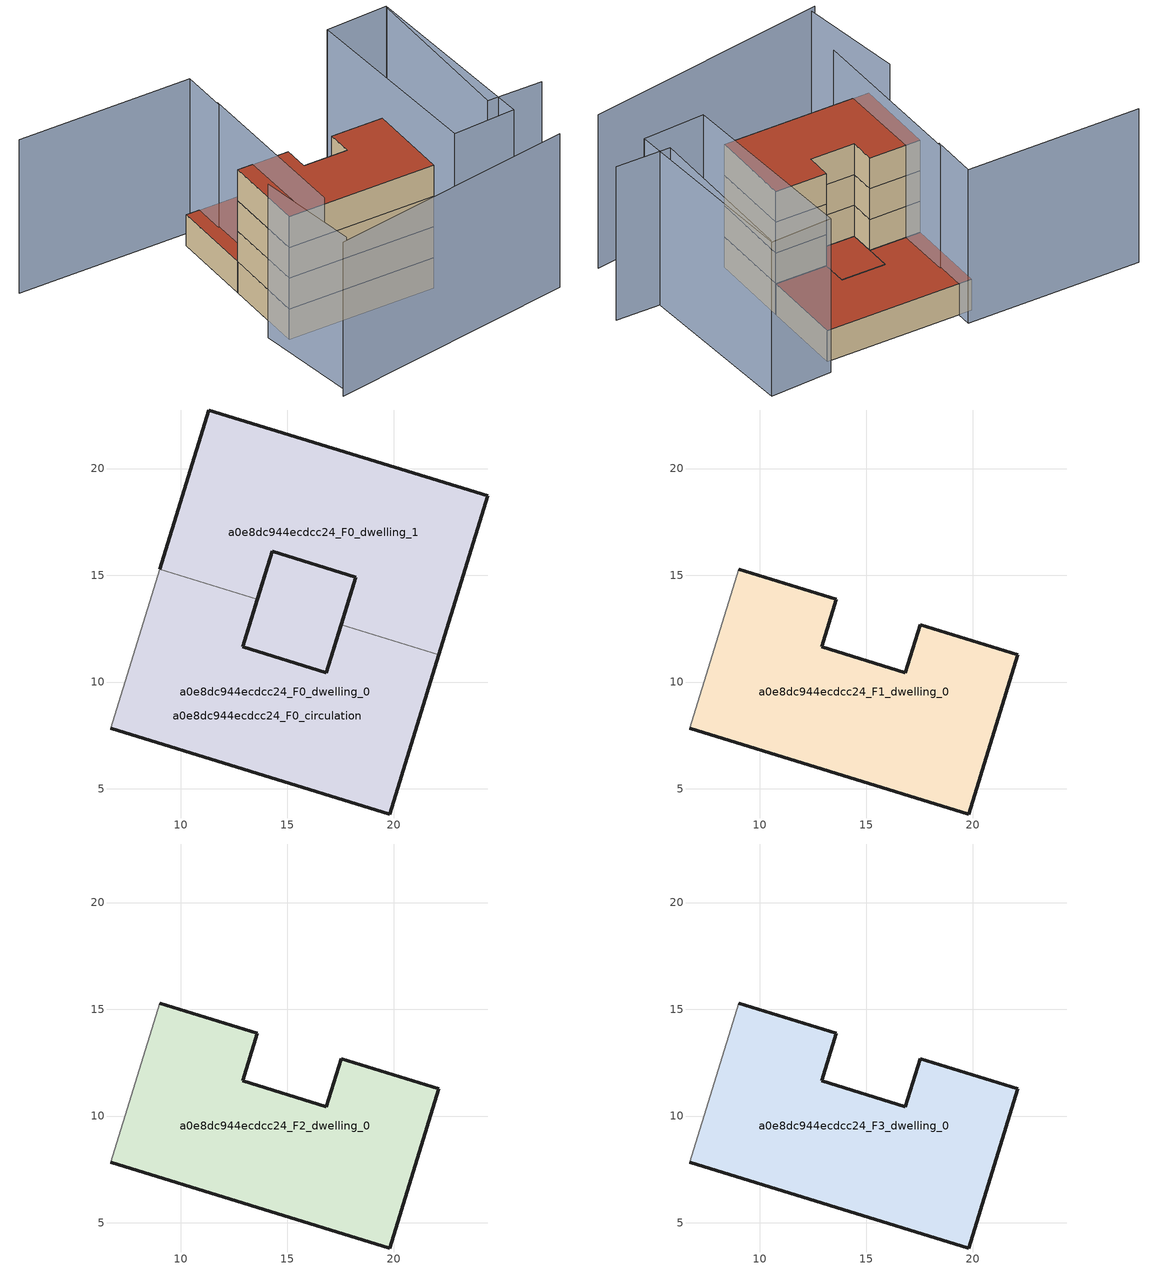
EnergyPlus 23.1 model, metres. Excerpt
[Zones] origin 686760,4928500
a0e8dc944ecdcc24_F0_dwelling_0
 floor ground (EU_floor_Construction): 22.1,11.28 19.81,3.82 6.74,7.83 9.03,15.28 13.6,13.88 12.91,11.64 16.84,10.44 17.52,12.68 z0; 18.21,14.92 16.84,10.44 12.91,11.64 13.6,13.88 14.29,16.12 z0
 wall outside (EU_wall_Construction): 17.52,12.68 16.84,10.44 12.91,11.64 13.6,13.88 / 6.74,7.83 19.81,3.82 22.1,11.28 z0:3
 wall adiabatic (EU_wall_Construction): 9.03,15.28 6.74,7.83 z0:3
 wall to a0e8dc944ecdcc24_F0_dwelling_1 (EU_wall_Construction): 22.1,11.28 17.52,12.68 / 13.6,13.88 9.03,15.28 z0:3
 roof outside (EU_floor_Construction): 16.84,10.44 18.21,14.92 14.29,16.12 13.6,13.88 12.91,11.64 z3
a0e8dc944ecdcc24_F0_dwelling_1
 floor ground (EU_floor_Construction): 18.21,14.92 17.76,13.45 16.84,10.44 12.91,11.64 13.6,13.88 14.29,16.12 z0; 24.38,18.73 22.1,11.28 17.52,12.68 17.76,13.45 18.21,14.92 14.29,16.12 13.92,14.92 13.6,13.88 9.03,15.28 11.31,22.74 z0
 wall outside (EU_wall_Construction): 22.1,11.28 24.38,18.73 11.31,22.74 9.03,15.28 / 13.6,13.88 14.29,16.12 18.21,14.92 17.52,12.68 z0:3
 roof outside (EU_roof_Construction): 22.1,11.28 24.38,18.73 11.31,22.74 9.03,15.28 13.6,13.88 13.92,14.92 14.29,16.12 18.21,14.92 17.76,13.45 17.52,12.68 z3; 16.84,10.44 17.76,13.45 18.21,14.92 14.29,16.12 13.6,13.88 12.91,11.64 z3
a0e8dc944ecdcc24_F0_circulation
 floor ground (EU_floor_Construction): 22.1,11.28 19.81,3.82 6.74,7.83 9.03,15.28 13.6,13.88 12.91,11.64 16.84,10.44 17.52,12.68 z0; 18.21,14.92 17.76,13.45 16.84,10.44 12.91,11.64 13.6,13.88 14.29,16.12 z0; 24.38,18.73 22.1,11.28 17.52,12.68 17.73,13.35 18.21,14.92 14.29,16.12 13.92,14.92 13.6,13.88 9.03,15.28 11.31,22.74 z0
 wall outside (EU_wall_Construction): 18.21,14.92 14.29,16.12 12.91,11.64 16.84,10.44 18.21,14.92 z0:3
 roof outside (EU_roof_Construction): 19.81,3.82 22.1,11.28 17.52,12.68 16.84,10.44 12.91,11.64 13.6,13.88 9.03,15.28 6.74,7.83 z3; 16.84,10.44 17.76,13.45 18.21,14.92 14.29,16.12 13.6,13.88 12.91,11.64 z3; 22.1,11.28 24.38,18.73 11.31,22.74 9.03,15.28 13.6,13.88 13.92,14.92 14.29,16.12 18.21,14.92 17.73,13.35 17.52,12.68 z3
a0e8dc944ecdcc24_F1_dwelling_0
 floor to a0e8dc944ecdcc24_F0_dwelling_0 (EU_floor_Construction): 22.1,11.28 19.81,3.82 6.74,7.83 9.03,15.28 13.6,13.88 12.91,11.64 16.84,10.44 17.52,12.68 z3
 wall outside (EU_wall_Construction): 6.74,7.83 19.81,3.82 22.1,11.28 17.52,12.68 16.84,10.44 12.91,11.64 13.6,13.88 9.03,15.28 z3:6
 wall adiabatic (EU_wall_Construction): 9.03,15.28 6.74,7.83 z3:6
a0e8dc944ecdcc24_F2_dwelling_0
 floor to a0e8dc944ecdcc24_F1_dwelling_0 (EU_floor_Construction): 22.1,11.28 19.81,3.82 6.74,7.83 9.03,15.28 13.6,13.88 12.91,11.64 16.84,10.44 17.52,12.68 z6
 wall outside (EU_wall_Construction): 6.74,7.83 19.81,3.82 22.1,11.28 17.52,12.68 16.84,10.44 12.91,11.64 13.6,13.88 9.03,15.28 z6:9
 wall adiabatic (EU_wall_Construction): 9.03,15.28 6.74,7.83 z6:9
a0e8dc944ecdcc24_F3_dwelling_0
 floor to a0e8dc944ecdcc24_F2_dwelling_0 (EU_floor_Construction): 22.1,11.28 19.81,3.82 6.74,7.83 9.03,15.28 13.6,13.88 12.91,11.64 16.84,10.44 17.52,12.68 z9
 wall outside (EU_wall_Construction): 6.74,7.83 19.81,3.82 22.1,11.28 17.52,12.68 16.84,10.44 12.91,11.64 13.6,13.88 9.03,15.28 z9:12
 wall adiabatic (EU_wall_Construction): 9.03,15.28 6.74,7.83 z9:12
 roof outside (EU_roof_Construction): 19.81,3.82 22.1,11.28 17.52,12.68 16.84,10.44 12.91,11.64 13.6,13.88 9.03,15.28 6.74,7.83 z12
shading: 3.63,-0.6 26.53,-3.69 / 5.86,9.31 4.35,-0.31 / 31.09,2.19 26.24,3.68 / 26.24,3.68 30.73,18.28 / 11.82,19.84 7.35,4.62 / -2.5,28.46 12.91,23.74 / 12.91,23.74 11.64,19.59 / 21.01,2.67 25.3,19.94 / 25.3,19.94 30.93,18.54 / 30.93,18.54 26.65,1.27 / 26.65,1.27 21.01,2.67 z0:15
[Building]
EU S2 Campaign: North Axis=0; Terrain=City; Solar Distribution=FullExterior
[Site:Location]
Bologna: Latitude=44.5; Longitude=11.25; Time Zone=1; Elevation=37
[SizingPeriod:WeatherFileDays]
AnnualSizingPeriod: Begin Month=1; Begin Day of Month=1; End Month=12; End Day of Month=31; Day of Week for Start Day=Monday; Use Weather File Daylight Saving Period=No; Use Weather File Rain and Snow Indicators=No
[MATERIAL]
EU_InternalMass_Material: Roughness=MediumRough; Thickness=0.1; Conductivity=1; Density=1800; Specific Heat=900; Thermal Absorptance=0.9; Solar Absorptance=0.7; Visible Absorptance=0.7
[MATERIAL:NOMASS] Roughness=MediumRough; Thermal Absorptance=0.9; Solar Absorptance=0.7; Visible Absorptance=0.7
Name | Thermal Resistance
EU_wall_NoMass | 0.937881
EU_roof_NoMass | 0.548572
EU_floor_NoMass | 0.71348
[CONSTRUCTION]
EU_wall_Construction: EU_wall_NoMass
EU_roof_Construction: EU_roof_NoMass
EU_floor_Construction: EU_floor_NoMass
EU_InternalMass_Construction: EU_InternalMass_Material
[ZONE] Type=1; Multiplier=1; Ceiling Height=autocalculate; Floor Area=autocalculate; Part of Total Floor Area=Yes
Name | Volume
a0e8dc944ecdcc24_F0_dwelling_0 | 348.812
a0e8dc944ecdcc24_F1_dwelling_0; a0e8dc944ecdcc24_F2_dwelling_0; a0e8dc944ecdcc24_F3_dwelling_0 | 291.209
a0e8dc944ecdcc24_F0_dwelling_1 | 348.813
a0e8dc944ecdcc24_F0_circulation | 640.022
[INTERNALMASS] Construction=EU_InternalMass_Construction
Name | Zone or ZoneList | Surface Area
a0e8dc944ecdcc24_F0_dwelling_0_EU_InternalMass | a0e8dc944ecdcc24_F0_dwelling_0 | 97.07
a0e8dc944ecdcc24_F0_dwelling_1_EU_InternalMass | a0e8dc944ecdcc24_F0_dwelling_1 | 97.07
a0e8dc944ecdcc24_F1_dwelling_0_EU_InternalMass | a0e8dc944ecdcc24_F1_dwelling_0 | 213.612
a0e8dc944ecdcc24_F2_dwelling_0_EU_InternalMass | a0e8dc944ecdcc24_F2_dwelling_0 | 213.612
a0e8dc944ecdcc24_F3_dwelling_0_EU_InternalMass | a0e8dc944ecdcc24_F3_dwelling_0 | 213.612
[OTHEREQUIPMENT] Fuel Type=Electricity; Design Level Calculation Method=Watts/Area; Power per Zone Floor Area=1; Fraction Latent=0; Fraction Radiant=0; Fraction Lost=0; Carbon Dioxide Generation Rate=0; EndUse Subcategory=EU_Step8_InternalGains
Name | Zone or ZoneList or Space or SpaceList | Schedule
EU_Step8_InternalGain_a0e8dc944ecdcc24_F0_dwelling_0_f000 | a0e8dc944ecdcc24_F0_dwelling_0 | EU_Step8_GainSchedule_a0e8dc944ecdcc24_F0_dwelling_0_f000
EU_Step8_InternalGain_a0e8dc944ecdcc24_F0_dwelling_1_f000 | a0e8dc944ecdcc24_F0_dwelling_1 | EU_Step8_GainSchedule_a0e8dc944ecdcc24_F0_dwelling_1_f000
EU_Step8_InternalGain_a0e8dc944ecdcc24_F1_dwelling_0_f000 | a0e8dc944ecdcc24_F1_dwelling_0 | EU_Step8_GainSchedule_a0e8dc944ecdcc24_F1_dwelling_0_f000
EU_Step8_InternalGain_a0e8dc944ecdcc24_F2_dwelling_0_f000 | a0e8dc944ecdcc24_F2_dwelling_0 | EU_Step8_GainSchedule_a0e8dc944ecdcc24_F2_dwelling_0_f000
EU_Step8_InternalGain_a0e8dc944ecdcc24_F3_dwelling_0_f000 | a0e8dc944ecdcc24_F3_dwelling_0 | EU_Step8_GainSchedule_a0e8dc944ecdcc24_F3_dwelling_0_f000
[ZONEINFILTRATION:DESIGNFLOWRATE]
EU_Circulation_Infiltration_a0e8dc944ecdcc24_F0_circulation: Zone or ZoneList or Space or SpaceList=a0e8dc944ecdcc24_F0_circulation; Schedule=EU_AlwaysOn; Design Flow Rate Calculation Method=Flow/Area; Flow Rate per Floor Area=0.0005; Constant Term Coefficient=1; Temperature Term Coefficient=0; Velocity Term Coefficient=0; Velocity Squared Term Coefficient=0
[ZONEVENTILATION:DESIGNFLOWRATE] Schedule=EU_AlwaysOn; Design Flow Rate Calculation Method=AirChanges/Hour; Air Changes per Hour=0.687892; Ventilation Type=Natural; Fan Pressure Rise=0; Fan Total Efficiency=1; Constant Term Coefficient=1; Temperature Term Coefficient=0; Velocity Term Coefficient=0; Velocity Squared Term Coefficient=0; Minimum Indoor Temperature=-100; Maximum Indoor Temperature=100; Delta Temperature=-100; Minimum Outdoor Temperature=-100; Maximum Outdoor Temperature=100; Maximum Wind Speed=40
Name | Zone or ZoneList or Space or SpaceList
EU_ConstantAir_a0e8dc944ecdcc24_F0_dwelling_0 | a0e8dc944ecdcc24_F0_dwelling_0
EU_ConstantAir_a0e8dc944ecdcc24_F0_dwelling_1 | a0e8dc944ecdcc24_F0_dwelling_1
EU_ConstantAir_a0e8dc944ecdcc24_F1_dwelling_0 | a0e8dc944ecdcc24_F1_dwelling_0
EU_ConstantAir_a0e8dc944ecdcc24_F2_dwelling_0 | a0e8dc944ecdcc24_F2_dwelling_0
EU_ConstantAir_a0e8dc944ecdcc24_F3_dwelling_0 | a0e8dc944ecdcc24_F3_dwelling_0
[HVACTEMPLATE:THERMOSTAT] Constant Heating Setpoint=20; Constant Cooling Setpoint=50
EU_HeatOnly_a0e8dc944ecdcc24_F0_dwelling_0; EU_HeatOnly_a0e8dc944ecdcc24_F0_dwelling_1; EU_HeatOnly_a0e8dc944ecdcc24_F1_dwelling_0; EU_HeatOnly_a0e8dc944ecdcc24_F2_dwelling_0; EU_HeatOnly_a0e8dc944ecdcc24_F3_dwelling_0
[HVACTEMPLATE:ZONE:IDEALLOADSAIRSYSTEM] System Availability Schedule=EU_AlwaysOn; Maximum Heating Supply Air Temperature=50; Minimum Cooling Supply Air Temperature=13; Maximum Heating Supply Air Humidity Ratio=0.0156; Minimum Cooling Supply Air Humidity Ratio=0.0077; Heating Limit=NoLimit; Cooling Limit=NoLimit; Heating Availability Schedule=EU_AlwaysOn; Cooling Availability Schedule=EU_CoolingOff; Dehumidification Control Type=ConstantSensibleHeatRatio; Cooling Sensible Heat Ratio=0.7; Dehumidification Setpoint=60; Humidification Control Type=None; Humidification Setpoint=30; Outdoor Air Method=None; Outdoor Air Flow Rate per Person=0.00944; Outdoor Air Flow Rate per Zone Floor Area=0; Outdoor Air Flow Rate per Zone=0; Demand Controlled Ventilation Type=None; Outdoor Air Economizer Type=NoEconomizer; Heat Recovery Type=None; Sensible Heat Recovery Effectiveness=0.7; Latent Heat Recovery Effectiveness=0.65
Name | Template Thermostat
a0e8dc944ecdcc24_F0_dwelling_0 | EU_HeatOnly_a0e8dc944ecdcc24_F0_dwelling_0
a0e8dc944ecdcc24_F0_dwelling_1 | EU_HeatOnly_a0e8dc944ecdcc24_F0_dwelling_1
a0e8dc944ecdcc24_F1_dwelling_0 | EU_HeatOnly_a0e8dc944ecdcc24_F1_dwelling_0
a0e8dc944ecdcc24_F2_dwelling_0 | EU_HeatOnly_a0e8dc944ecdcc24_F2_dwelling_0
a0e8dc944ecdcc24_F3_dwelling_0 | EU_HeatOnly_a0e8dc944ecdcc24_F3_dwelling_0
[SIZING:ZONE] Zone Cooling Design Supply Air Temperature Input Method=SupplyAirTemperature; Zone Cooling Design Supply Air Temperature=13; Zone Heating Design Supply Air Temperature Input Method=SupplyAirTemperature; Zone Heating Design Supply Air Temperature=50; Zone Cooling Design Supply Air Humidity Ratio=0.008; Zone Heating Design Supply Air Humidity Ratio=0.008; Cooling Design Air Flow Method=DesignDay; Cooling Design Air Flow Rate=0; Cooling Minimum Air Flow per Zone Floor Area=0.000762; Cooling Minimum Air Flow=0; Cooling Minimum Air Flow Fraction=0.2; Heating Design Air Flow Method=DesignDay; Heating Design Air Flow Rate=0; Heating Maximum Air Flow per Zone Floor Area=0.002032; Heating Maximum Air Flow=0.141576; Heating Maximum Air Flow Fraction=0.3; Account for Dedicated Outdoor Air System=No; Dedicated Outdoor Air System Control Strategy=NeutralSupplyAir; Dedicated Outdoor Air Low Setpoint Temperature for Design=autosize; Dedicated Outdoor Air High Setpoint Temperature for Design=autosize; Zone Load Sizing Method=Sensible Load Only No Latent Load; Zone Latent Cooling Design Supply Air Humidity Ratio Input Method=HumidityRatioDifference; Zone Cooling Design Supply Air Humidity Ratio Difference=0.005; Zone Latent Heating Design Supply Air Humidity Ratio Input Method=HumidityRatioDifference; Zone Humidification Design Supply Air Humidity Ratio Difference=0.005
a0e8dc944ecdcc24_F0_dwelling_0; a0e8dc944ecdcc24_F0_dwelling_1; a0e8dc944ecdcc24_F1_dwelling_0; a0e8dc944ecdcc24_F2_dwelling_0; a0e8dc944ecdcc24_F3_dwelling_0
[SCHEDULE:CONSTANT]
Name | Hourly Value
EU_AlwaysOn | 1
EU_CoolingOff | 0
[SCHEDULE:FILE] Column Number=1; Rows to Skip at Top=0; Number of Hours of Data=8760; Column Separator=Comma; Interpolate to Timestep=No; Minutes per Item=60; Adjust Schedule for Daylight Savings=Yes
Name | File
EU_Step8_GainSchedule_a0e8dc944ecdcc24_F0_dwelling_0_f000 | ../../schedules/a0e8dc944ecdcc24/a0e8dc944ecdcc24_F0_dwelling_0_f000_gain.csv
EU_Step8_GainSchedule_a0e8dc944ecdcc24_F0_dwelling_1_f000 | ../../schedules/a0e8dc944ecdcc24/a0e8dc944ecdcc24_F0_dwelling_1_f000_gain.csv
EU_Step8_GainSchedule_a0e8dc944ecdcc24_F1_dwelling_0_f000 | ../../schedules/a0e8dc944ecdcc24/a0e8dc944ecdcc24_F1_dwelling_0_f000_gain.csv
EU_Step8_GainSchedule_a0e8dc944ecdcc24_F2_dwelling_0_f000 | ../../schedules/a0e8dc944ecdcc24/a0e8dc944ecdcc24_F2_dwelling_0_f000_gain.csv
EU_Step8_GainSchedule_a0e8dc944ecdcc24_F3_dwelling_0_f000 | ../../schedules/a0e8dc944ecdcc24/a0e8dc944ecdcc24_F3_dwelling_0_f000_gain.csv
